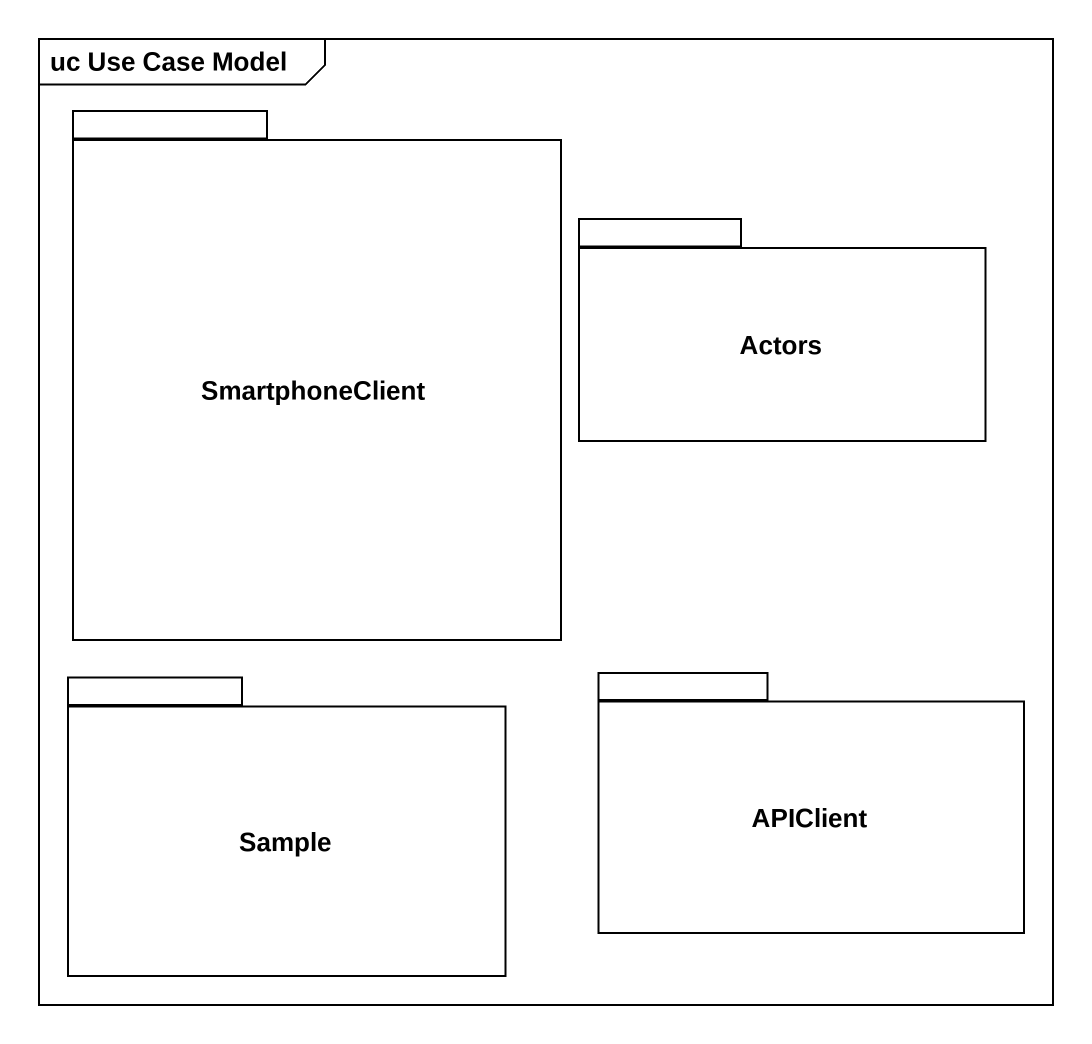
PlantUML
@startuml
mainframe uc Use Case Model
package SmartphoneClient {
}
package Actors {
}
package Sample {
}
package APIClient {
}
@enduml
